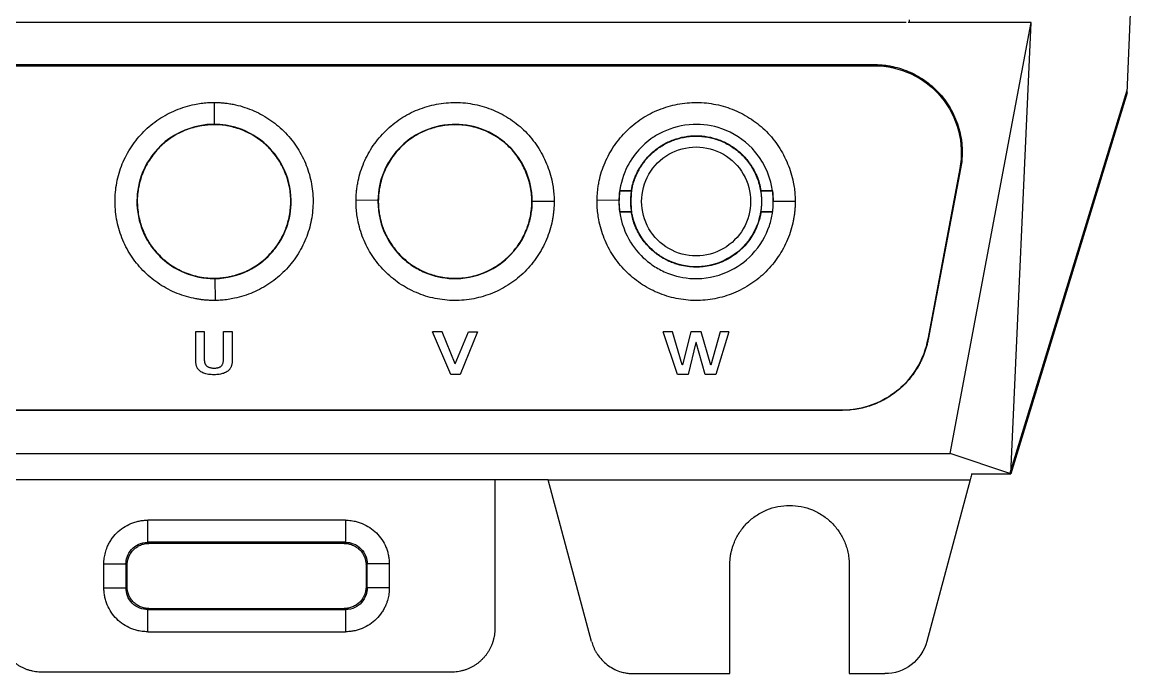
# Model space of a CAD drawing. Extents: x 86 to 639, y 68 to 658.
# Drawn here: x 318.3 to 369.7, y 308 to 338 of the extents above; entities that cross this region are included whole.
import ezdxf

# ---------------------------------------------------------------- set-up
doc = ezdxf.new("R2010")
doc.units = 0
doc.layers.get('0').update_dxf_attribs({"linetype": 'CONTINUOUS'})

msp = doc.modelspace()

# ---------------------------------------------------------------- linework, layer by layer
at = {"color": 7, "linetype": 'CONTINUOUS'}
for p, q in [((369.154, 334.749), (369.728, 348.713)), ((360.748, 337.998), (360.749, 338.01)), ((358.981, 337.998), (303.108, 337.998)), ((358.119, 337.997), (303.973, 337.997)), ((360.747, 337.998), (359.071, 337.998)), ((364.728, 337.998), (360.747, 337.998)), ((361, 318.138), (364.728, 337.998)), ((363.793, 317.208), (364.728, 337.998)), ((299.716, 336.051), (357.515, 336.051)), ((299.716, 335.998), (357.515, 335.998)), ((357.515, 336.051), (357.515, 335.998)), ((369.133, 334.855), (363.748, 317.23)), ((369.154, 334.749), (363.793, 317.208)), ((327.107, 334.309), (327.107, 333.301)), ((327.107, 333.283), (327.107, 333.301)), ((361.446, 331.26), (359.971, 323.4)), ((361.486, 331.253), (359.99, 323.396)), ((361.486, 331.253), (361.446, 331.26)), ((334.655, 329.792), (333.646, 329.805)), ((345.755, 329.792), (344.746, 329.805)), ((345.796, 330.231), (345.808, 330.248)), ((345.796, 330.231), (346.337, 330.231)), ((345.808, 330.248), (346.322, 330.248)), ((346.322, 330.248), (346.337, 330.231)), ((352.276, 330.231), (352.817, 330.231)), ((352.291, 330.248), (352.277, 330.231)), ((352.291, 330.248), (352.806, 330.248)), ((334.654, 329.748), (334.672, 329.748)), ((341.742, 329.748), (341.759, 329.748)), ((342.768, 329.748), (341.759, 329.748)), ((345.754, 329.748), (345.763, 329.748)), ((346.337, 329.266), (345.797, 329.266)), ((346.337, 329.266), (346.322, 329.248)), ((352.817, 329.266), (352.276, 329.266)), ((352.291, 329.248), (352.277, 329.266)), ((352.817, 329.266), (352.806, 329.248)), ((352.85, 329.748), (352.859, 329.748)), ((353.868, 329.748), (352.859, 329.748)), ((346.322, 329.248), (345.808, 329.248)), ((352.806, 329.248), (352.291, 329.248)), ((327.107, 326.196), (327.107, 326.213)), ((327.151, 326.196), (327.165, 325.188)), ((326.264, 322.504), (326.264, 323.76)), ((326.264, 323.76), (326.659, 323.76)), ((326.659, 323.76), (326.659, 322.481)), ((327.551, 322.575), (327.551, 323.76)), ((327.551, 323.76), (327.949, 323.76)), ((327.949, 323.76), (327.949, 322.465)), ((338.016, 321.779), (337.169, 323.749)), ((337.618, 323.749), (337.169, 323.749)), ((338.214, 322.267), (337.618, 323.749)), ((338.214, 322.267), (338.82, 323.749)), ((339.244, 323.749), (338.434, 321.779)), ((338.82, 323.749), (339.244, 323.749)), ((348.442, 321.779), (347.795, 323.749)), ((348.221, 323.749), (347.795, 323.749)), ((348.67, 322.23), (348.221, 323.749)), ((349.062, 323.749), (348.681, 322.23)), ((349.542, 323.749), (349.062, 323.749)), ((349.988, 322.21), (349.542, 323.749)), ((350.409, 323.749), (349.988, 322.21)), ((350.818, 323.749), (350.22, 321.779)), ((350.818, 323.749), (350.409, 323.749)), ((349.3, 323.246), (348.933, 321.779)), ((349.311, 323.246), (349.3, 323.246)), ((349.723, 321.779), (349.311, 323.246)), ((359.971, 323.4), (359.99, 323.396)), ((327.551, 322.54), (327.551, 322.575)), ((326.264, 322.466), (326.264, 322.504)), ((326.265, 322.429), (326.264, 322.466)), ((326.267, 322.393), (326.265, 322.429)), ((326.27, 322.358), (326.267, 322.393)), ((326.273, 322.326), (326.27, 322.358)), ((326.276, 322.294), (326.273, 322.326)), ((326.281, 322.264), (326.276, 322.294)), ((326.286, 322.235), (326.281, 322.264)), ((326.292, 322.207), (326.286, 322.235)), ((326.298, 322.181), (326.292, 322.207)), ((326.305, 322.156), (326.298, 322.181)), ((326.313, 322.133), (326.305, 322.156)), ((326.322, 322.111), (326.313, 322.133)), ((326.331, 322.09), (326.322, 322.111)), ((326.341, 322.071), (326.331, 322.09)), ((326.352, 322.052), (326.341, 322.071)), ((326.659, 322.481), (326.659, 322.46)), ((326.659, 322.46), (326.66, 322.44)), ((326.66, 322.44), (326.661, 322.42)), ((326.661, 322.42), (326.663, 322.4)), ((326.663, 322.4), (326.666, 322.382)), ((326.666, 322.382), (326.669, 322.364)), ((326.669, 322.364), (326.672, 322.346)), ((326.672, 322.346), (326.676, 322.329)), ((326.676, 322.329), (326.68, 322.313)), ((326.68, 322.313), (326.686, 322.297)), ((326.686, 322.297), (326.691, 322.282)), ((326.691, 322.282), (326.697, 322.268)), ((326.697, 322.268), (326.704, 322.254)), ((326.704, 322.254), (326.711, 322.241)), ((326.711, 322.241), (326.719, 322.228)), ((326.719, 322.228), (326.727, 322.216)), ((326.727, 322.216), (326.741, 322.199)), ((326.741, 322.199), (326.756, 322.183)), ((326.756, 322.183), (326.772, 322.167)), ((326.772, 322.167), (326.79, 322.153)), ((326.79, 322.153), (326.809, 322.14)), ((326.809, 322.14), (326.83, 322.129)), ((326.83, 322.129), (326.852, 322.118)), ((326.852, 322.118), (326.875, 322.108)), ((326.875, 322.108), (326.9, 322.1)), ((326.9, 322.1), (326.926, 322.093)), ((326.926, 322.093), (326.953, 322.086)), ((326.953, 322.086), (326.982, 322.081)), ((326.982, 322.081), (327.012, 322.077)), ((327.012, 322.077), (327.044, 322.075)), ((327.044, 322.075), (327.077, 322.073)), ((327.077, 322.073), (327.111, 322.072)), ((327.111, 322.072), (327.141, 322.073)), ((327.141, 322.073), (327.17, 322.074)), ((327.17, 322.074), (327.198, 322.076)), ((327.198, 322.076), (327.225, 322.079)), ((327.225, 322.079), (327.251, 322.083)), ((327.251, 322.083), (327.275, 322.088)), ((327.275, 322.088), (327.299, 322.093)), ((327.299, 322.093), (327.321, 322.1)), ((327.321, 322.1), (327.342, 322.107)), ((327.342, 322.107), (327.362, 322.115)), ((327.362, 322.115), (327.38, 322.125)), ((327.38, 322.125), (327.398, 322.134)), ((327.398, 322.134), (327.414, 322.145)), ((327.414, 322.145), (327.429, 322.157)), ((327.429, 322.157), (327.443, 322.169)), ((327.443, 322.169), (327.455, 322.182)), ((327.455, 322.182), (327.467, 322.197)), ((327.467, 322.197), (327.478, 322.213)), ((327.478, 322.213), (327.488, 322.23)), ((327.488, 322.23), (327.497, 322.248)), ((327.497, 322.248), (327.506, 322.268)), ((327.506, 322.268), (327.514, 322.289)), ((327.514, 322.289), (327.521, 322.312)), ((327.521, 322.312), (327.527, 322.335)), ((327.527, 322.335), (327.533, 322.361)), ((327.533, 322.361), (327.538, 322.387)), ((327.538, 322.387), (327.542, 322.415)), ((327.542, 322.415), (327.545, 322.444)), ((327.545, 322.444), (327.548, 322.475)), ((327.548, 322.475), (327.55, 322.507)), ((327.55, 322.507), (327.551, 322.54)), ((327.856, 322.06), (327.842, 322.039)), ((327.869, 322.082), (327.856, 322.06)), ((327.881, 322.105), (327.869, 322.082)), ((327.891, 322.129), (327.881, 322.105)), ((327.901, 322.154), (327.891, 322.129)), ((327.91, 322.181), (327.901, 322.154)), ((327.919, 322.208), (327.91, 322.181)), ((327.926, 322.236), (327.919, 322.208)), ((327.932, 322.266), (327.926, 322.236)), ((327.937, 322.296), (327.932, 322.266)), ((327.941, 322.328), (327.937, 322.296)), ((327.945, 322.36), (327.941, 322.328)), ((327.947, 322.394), (327.945, 322.36)), ((327.948, 322.429), (327.947, 322.394)), ((327.949, 322.465), (327.948, 322.429)), ((348.681, 322.23), (348.67, 322.23)), ((326.376, 322.018), (326.352, 322.052)), ((326.403, 321.986), (326.376, 322.018)), ((326.433, 321.956), (326.403, 321.986)), ((326.467, 321.928), (326.433, 321.956)), ((326.503, 321.902), (326.467, 321.928)), ((326.543, 321.879), (326.503, 321.902)), ((326.586, 321.858), (326.543, 321.879)), ((326.632, 321.839), (326.586, 321.858)), ((326.681, 321.822), (326.632, 321.839)), ((326.733, 321.808), (326.681, 321.822)), ((326.788, 321.795), (326.733, 321.808)), ((326.846, 321.785), (326.788, 321.795)), ((326.908, 321.778), (326.846, 321.785)), ((326.972, 321.772), (326.908, 321.778)), ((327.04, 321.769), (326.972, 321.772)), ((327.111, 321.767), (327.04, 321.769)), ((327.174, 321.769), (327.111, 321.767)), ((327.236, 321.772), (327.174, 321.769)), ((327.294, 321.777), (327.236, 321.772)), ((327.35, 321.783), (327.294, 321.777)), ((327.404, 321.792), (327.35, 321.783)), ((327.455, 321.803), (327.404, 321.792)), ((327.503, 321.816), (327.455, 321.803)), ((327.55, 321.83), (327.503, 321.816)), ((327.593, 321.847), (327.55, 321.83)), ((327.634, 321.866), (327.593, 321.847)), ((327.672, 321.886), (327.634, 321.866)), ((327.709, 321.909), (327.672, 321.886)), ((327.742, 321.933), (327.709, 321.909)), ((327.773, 321.96), (327.742, 321.933)), ((327.802, 321.988), (327.773, 321.96)), ((327.828, 322.019), (327.802, 321.988)), ((327.842, 322.039), (327.828, 322.019)), ((338.434, 321.779), (338.016, 321.779)), ((348.933, 321.779), (348.442, 321.779)), ((350.22, 321.779), (349.723, 321.779)), ((356.039, 320.138), (301.192, 320.138)), ((356.039, 320.127), (301.192, 320.127)), ((356.039, 320.127), (356.039, 320.138)), ((296.213, 318.138), (361, 318.138)), ((363.793, 317.208), (361, 318.138)), ((340.037, 316.928), (317.177, 316.928)), ((340.037, 316.928), (340.037, 310.068)), ((342.499, 316.928), (361.925, 316.928)), ((344.494, 309.481), (342.499, 316.928)), ((361.925, 316.928), (359.93, 309.481)), ((333.159, 315.068), (324.054, 315.068)), ((324.054, 314.051), (324.054, 315.068)), ((333.159, 315.068), (333.159, 314.051)), ((333.159, 314.051), (324.054, 314.051)), ((324.054, 314.051), (324.107, 313.998)), ((333.107, 313.998), (324.107, 313.998)), ((333.107, 313.998), (333.159, 314.051)), ((322.037, 311.946), (322.037, 313.051)), ((322.037, 313.051), (323.054, 313.051)), ((323.054, 313.051), (323.054, 311.946)), ((323.054, 313.051), (323.107, 312.998)), ((323.107, 311.998), (323.107, 312.998)), ((334.107, 312.998), (334.159, 313.051)), ((334.107, 312.998), (334.107, 311.998)), ((335.177, 313.051), (334.159, 313.051)), ((334.159, 311.946), (334.159, 313.051)), ((335.177, 313.051), (335.177, 311.946)), ((350.857, 307.998), (350.857, 312.998)), ((356.357, 312.998), (356.357, 307.998)), ((322.037, 311.946), (323.054, 311.946)), ((323.107, 311.998), (323.054, 311.946)), ((334.159, 311.946), (334.107, 311.998)), ((335.177, 311.946), (334.159, 311.946)), ((324.107, 310.998), (324.054, 310.946)), ((324.054, 309.928), (324.054, 310.946)), ((324.054, 310.946), (333.159, 310.946)), ((324.107, 310.998), (333.107, 310.998)), ((333.159, 310.946), (333.107, 310.998)), ((333.159, 310.946), (333.159, 309.928)), ((324.054, 309.928), (333.159, 309.928)), ((338.037, 308.068), (319.176, 308.068)), ((346.426, 307.998), (350.857, 307.998)), ((356.357, 307.998), (357.998, 307.998))]:
    msp.add_line(p, q, dxfattribs=at)
for p, q in [((359.118, 338.109), (359.118, 337.998)), ((342.499, 316.928), (340.037, 316.928)), ((362, 317.208), (363.793, 317.208))]:
    msp.add_line(p, q)
for points, knots in [([(357.515, 336.051), (357.571, 336.051), (357.685, 336.049), (357.854, 336.038), (358.023, 336.02), (358.191, 335.996), (358.442, 335.948), (358.772, 335.859), (359.17, 335.705), (359.551, 335.51), (360.03, 335.196), (360.573, 334.701), (361.001, 334.093), (361.263, 333.546), (361.413, 333.111), (361.512, 332.665), (361.556, 332.257), (361.559, 331.892), (361.539, 331.57), (361.503, 331.359), (361.486, 331.253)], [0, 0, 0, 0, 0.0233553, 0.0466486, 0.0699249, 0.0932291, 0.116606, 0.1752668, 0.2341538, 0.2932306, 0.3526342, 0.4731511, 0.5997175, 0.6655425, 0.7316832, 0.7965405, 0.8615762, 0.9077335, 0.9537852, 1, 1, 1, 1]), ([(357.515, 335.998), (358.1, 335.998), (358.685, 335.868), (359.745, 335.37), (360.219, 335.003), (360.967, 334.102), (361.24, 333.568), (361.534, 332.435), (361.554, 331.836), (361.446, 331.26)], [0, 0, 0, 0, 0.25, 0.25, 0.5, 0.5, 0.75, 0.75, 1, 1, 1, 1]), ([(327.165, 325.188), (327.105, 325.187), (326.985, 325.187), (326.806, 325.196), (326.627, 325.211), (326.448, 325.234), (326.181, 325.278), (325.831, 325.361), (325.406, 325.507), (324.997, 325.695), (324.481, 325.999), (323.894, 326.473), (323.408, 327.047), (323.096, 327.559), (322.838, 328.1), (322.615, 328.821), (322.518, 329.719), (322.601, 330.619), (322.857, 331.485), (323.28, 332.283), (323.847, 332.987), (324.431, 333.463), (324.946, 333.769), (325.353, 333.961), (325.777, 334.114), (326.166, 334.213), (326.511, 334.272), (326.809, 334.303), (327.008, 334.307), (327.107, 334.309)], [0, 0, 0, 0, 0.012505, 0.024994, 0.037488, 0.050005, 0.062565, 0.093872, 0.125109, 0.156219, 0.187634, 0.250114, 0.312581, 0.34356, 0.375116, 0.437599, 0.500056, 0.562528, 0.624991, 0.687467, 0.749928, 0.812364, 0.843513, 0.874921, 0.906249, 0.937469, 0.958451, 0.979263, 1, 1, 1, 1]), ([(327.107, 334.309), (327.181, 334.308), (327.33, 334.306), (327.552, 334.289), (327.774, 334.262), (328.067, 334.211), (328.428, 334.121), (328.988, 333.92), (329.647, 333.569), (330.342, 333.003), (330.912, 332.311), (331.34, 331.524), (331.603, 330.667), (331.698, 329.776), (331.614, 328.884), (331.362, 328.024), (330.946, 327.23), (330.383, 326.533), (329.81, 326.053), (329.303, 325.741), (328.902, 325.547), (328.483, 325.393), (328.099, 325.292), (327.757, 325.231), (327.461, 325.197), (327.264, 325.191), (327.165, 325.188)], [0, 0, 0, 0, 0.0156359, 0.0312505, 0.0468815, 0.0625661, 0.0938808, 0.1251115, 0.187592, 0.2500585, 0.3125519, 0.375034, 0.4375084, 0.4999878, 0.5624469, 0.6249326, 0.6874008, 0.7498782, 0.8123575, 0.8437189, 0.8748938, 0.9060995, 0.9374436, 0.9583568, 0.9791794, 1, 1, 1, 1]), ([(333.646, 329.805), (333.648, 329.879), (333.652, 330.028), (333.672, 330.25), (333.701, 330.471), (333.755, 330.764), (333.849, 331.124), (334.004, 331.542), (334.199, 331.943), (334.512, 332.449), (334.993, 333.021), (335.687, 333.589), (336.484, 334), (337.343, 334.252), (338.235, 334.337), (339.126, 334.244), (339.983, 333.981), (340.771, 333.554), (341.465, 332.987), (341.934, 332.406), (342.236, 331.894), (342.425, 331.489), (342.576, 331.068), (342.673, 330.682), (342.731, 330.34), (342.762, 330.044), (342.766, 329.846), (342.768, 329.748)], [0, 0, 0, 0, 0.015653, 0.031275, 0.046902, 0.062571, 0.093909, 0.125114, 0.156236, 0.187647, 0.250132, 0.312597, 0.375055, 0.437536, 0.499992, 0.562465, 0.624924, 0.687402, 0.749865, 0.812309, 0.843476, 0.874867, 0.906214, 0.937448, 0.958444, 0.979263, 1, 1, 1, 1]), ([(344.746, 329.805), (344.748, 329.879), (344.752, 330.028), (344.772, 330.25), (344.801, 330.471), (344.855, 330.764), (344.949, 331.124), (345.104, 331.542), (345.299, 331.943), (345.612, 332.449), (346.093, 333.021), (346.787, 333.589), (347.584, 334), (348.443, 334.252), (349.335, 334.337), (350.226, 334.244), (351.083, 333.981), (351.871, 333.554), (352.565, 332.987), (353.034, 332.406), (353.336, 331.894), (353.525, 331.489), (353.676, 331.068), (353.773, 330.682), (353.831, 330.34), (353.862, 330.044), (353.866, 329.846), (353.868, 329.748)], [0, 0, 0, 0, 0.015653, 0.031275, 0.046902, 0.062571, 0.093909, 0.125114, 0.156236, 0.187647, 0.250132, 0.312597, 0.375055, 0.437536, 0.499992, 0.562465, 0.624924, 0.687402, 0.749865, 0.812309, 0.843476, 0.874867, 0.906214, 0.937448, 0.958444, 0.979263, 1, 1, 1, 1]), ([(327.107, 333.301), (326.892, 333.301), (326.098, 333.231), (324.686, 332.604), (323.678, 331.047), (323.467, 329.494), (323.769, 328.423), (324.349, 327.396), (325.376, 326.453), (326.641, 326.196), (327.107, 326.196)], [0, 0, 0, 0, 0.0340909, 0.125, 0.1931818, 0.25, 0.3181818, 0.3465909, 0.4431818, 0.5, 0.5, 0.5, 0.5]), ([(327.107, 333.283), (327.047, 333.282), (326.929, 333.28), (326.752, 333.266), (326.576, 333.243), (326.4, 333.211), (326.226, 333.17), (326.052, 333.12), (325.826, 333.042), (325.555, 332.927), (325.242, 332.756), (324.943, 332.554), (324.565, 332.232), (324.159, 331.745), (323.799, 331.072), (323.598, 330.348), (323.552, 329.625), (323.647, 328.947), (323.846, 328.341), (324.136, 327.795), (324.529, 327.304), (325.03, 326.862), (325.535, 326.564), (325.987, 326.387), (326.35, 326.289), (326.726, 326.225), (326.98, 326.217), (327.107, 326.213)], [0, 0, 0, 0, 0.0160279, 0.0320248, 0.0480335, 0.0640971, 0.0802578, 0.0965574, 0.1130363, 0.1446768, 0.1761248, 0.2093743, 0.2420965, 0.3103276, 0.3792778, 0.4469564, 0.5121749, 0.5737386, 0.6310238, 0.6840545, 0.7399393, 0.8002393, 0.8640012, 0.8972825, 0.9311426, 0.9657318, 1, 1, 1, 1]), ([(327.151, 326.196), (327.695, 326.203), (328.694, 326.457), (329.632, 327.191), (330.129, 327.844), (330.485, 328.535), (330.759, 329.668), (330.498, 331.145), (329.549, 332.476), (328.493, 333.076), (327.643, 333.274), (327.286, 333.3), (327.107, 333.301)], [0.5018059, 0.5018059, 0.5018059, 0.5018059, 0.5681818, 0.625, 0.6590909, 0.6931818, 0.75, 0.8181818, 0.875, 0.9431818, 0.9715909, 1, 1, 1, 1]), ([(327.107, 326.213), (327.17, 326.214), (327.296, 326.216), (327.485, 326.232), (327.675, 326.258), (327.922, 326.306), (328.224, 326.388), (328.566, 326.521), (328.888, 326.686), (329.273, 326.939), (329.687, 327.303), (330.076, 327.797), (330.369, 328.339), (330.57, 328.947), (330.665, 329.625), (330.615, 330.348), (330.415, 331.072), (330.054, 331.744), (329.567, 332.323), (328.984, 332.77), (328.455, 333.029), (328.025, 333.167), (327.714, 333.234), (327.407, 333.276), (327.207, 333.281), (327.107, 333.283)], [0, 0, 0, 0, 0.017044, 0.0341305, 0.0513097, 0.0686308, 0.1023049, 0.1357422, 0.1676865, 0.1999843, 0.260259, 0.3158135, 0.3691776, 0.4262856, 0.4880394, 0.5533297, 0.620888, 0.6896401, 0.757956, 0.823991, 0.8870136, 0.9162778, 0.9459285, 0.9729784, 1, 1, 1, 1]), ([(341.759, 329.748), (341.759, 329.963), (341.69, 330.757), (341.062, 332.169), (339.505, 333.176), (337.952, 333.387), (336.882, 333.085), (335.855, 332.506), (334.921, 331.489), (334.66, 330.244), (334.655, 329.792)], [0, 0, 0, 0, 0.0340909, 0.125, 0.1931818, 0.25, 0.3181818, 0.3465909, 0.4431818, 0.498207, 0.498207, 0.498207, 0.498207]), ([(341.742, 329.748), (341.741, 329.807), (341.739, 329.926), (341.725, 330.103), (341.702, 330.279), (341.67, 330.455), (341.629, 330.629), (341.578, 330.803), (341.5, 331.028), (341.385, 331.3), (341.215, 331.613), (341.012, 331.912), (340.69, 332.29), (340.204, 332.696), (339.531, 333.055), (338.806, 333.257), (338.084, 333.303), (337.406, 333.208), (336.799, 333.009), (336.254, 332.719), (335.763, 332.326), (335.32, 331.825), (335.023, 331.32), (334.846, 330.868), (334.748, 330.505), (334.684, 330.129), (334.676, 329.875), (334.672, 329.748)], [0, 0, 0, 0, 0.016028, 0.032025, 0.048034, 0.064097, 0.080258, 0.096557, 0.113036, 0.144677, 0.176125, 0.209374, 0.242096, 0.310328, 0.379278, 0.446956, 0.512175, 0.573739, 0.631024, 0.684054, 0.739939, 0.800239, 0.864001, 0.897282, 0.931143, 0.965732, 1, 1, 1, 1]), ([(352.859, 329.748), (352.859, 329.963), (352.79, 330.757), (352.162, 332.169), (350.605, 333.176), (349.052, 333.387), (347.982, 333.085), (346.955, 332.506), (346.021, 331.489), (345.76, 330.244), (345.755, 329.792)], [0, 0, 0, 0, 0.0340909, 0.125, 0.1931818, 0.25, 0.3181818, 0.3465909, 0.4431818, 0.498207, 0.498207, 0.498207, 0.498207]), ([(347.802, 327.143), (347.752, 327.173), (347.652, 327.233), (347.509, 327.334), (347.372, 327.442), (347.241, 327.559), (347.117, 327.682), (347.001, 327.813), (346.892, 327.951), (346.792, 328.094), (346.7, 328.243), (346.617, 328.397), (346.543, 328.556), (346.478, 328.719), (346.423, 328.885), (346.378, 329.054), (346.342, 329.225), (346.317, 329.399), (346.302, 329.573), (346.296, 329.762), (346.303, 329.965), (346.327, 330.183), (346.367, 330.403), (346.425, 330.622), (346.5, 330.839), (346.593, 331.054), (346.704, 331.263), (346.833, 331.466), (346.98, 331.661), (347.145, 331.845), (347.327, 332.018), (347.525, 332.177), (347.74, 332.321), (347.969, 332.447), (348.211, 332.554), (348.465, 332.641), (348.729, 332.705), (349.002, 332.746), (349.281, 332.761), (349.563, 332.75), (349.846, 332.713), (350.128, 332.647), (350.406, 332.554), (350.677, 332.432), (350.937, 332.283), (351.184, 332.106), (351.414, 331.903), (351.625, 331.675), (351.813, 331.423), (351.975, 331.15), (352.109, 330.859), (352.214, 330.551), (352.256, 330.338), (352.276, 330.231)], [0, 0, 0, 0, 0.014448, 0.028896, 0.043343, 0.057791, 0.072238, 0.086685, 0.101132, 0.115579, 0.130026, 0.144473, 0.158919, 0.173366, 0.187812, 0.202258, 0.216704, 0.23115, 0.245595, 0.260041, 0.277857, 0.295961, 0.314353, 0.333033, 0.352001, 0.371257, 0.390801, 0.410633, 0.430753, 0.451161, 0.471857, 0.49284, 0.514112, 0.535671, 0.557519, 0.579654, 0.602078, 0.624789, 0.647788, 0.671075, 0.694649, 0.718512, 0.742663, 0.767101, 0.791827, 0.816842, 0.842144, 0.867733, 0.893611, 0.919777, 0.94623, 0.972971, 1, 1, 1, 1]), ([(346.322, 330.248), (346.333, 330.307), (346.354, 330.423), (346.399, 330.595), (346.453, 330.763), (346.518, 330.927), (346.591, 331.088), (346.73, 331.349), (346.966, 331.691), (347.342, 332.069), (347.777, 332.378), (348.26, 332.604), (348.775, 332.744), (349.307, 332.79), (349.838, 332.744), (350.353, 332.604), (350.836, 332.378), (351.272, 332.07), (351.648, 331.691), (351.917, 331.301), (352.1, 330.93), (352.221, 330.596), (352.268, 330.364), (352.291, 330.248)], [0, 0, 0, 0, 0.020981, 0.041815, 0.062573, 0.083327, 0.10415, 0.125113, 0.187565, 0.250084, 0.312537, 0.375055, 0.437508, 0.500026, 0.562479, 0.624997, 0.68745, 0.749969, 0.812421, 0.87494, 0.916679, 0.958173, 1, 1, 1, 1]), ([(348.052, 327.576), (347.673, 327.795), (347.353, 328.115), (346.915, 328.873), (346.798, 329.31), (346.798, 330.186), (346.915, 330.623), (347.353, 331.382), (347.673, 331.702), (348.432, 332.14), (348.869, 332.257), (349.745, 332.257), (350.182, 332.14), (350.94, 331.702), (351.26, 331.382), (351.698, 330.623), (351.815, 330.186), (351.815, 329.748)], [0, 0, 0, 0, 0.125, 0.125, 0.25, 0.25, 0.375, 0.375, 0.5, 0.5, 0.625, 0.625, 0.75, 0.75, 0.875, 0.875, 1, 1, 1, 1]), ([(342.768, 329.748), (342.767, 329.688), (342.766, 329.568), (342.755, 329.389), (342.737, 329.21), (342.712, 329.032), (342.664, 328.766), (342.576, 328.416), (342.423, 327.993), (342.23, 327.587), (341.92, 327.074), (341.441, 326.492), (340.74, 325.923), (339.943, 325.498), (339.076, 325.241), (338.177, 325.156), (337.279, 325.252), (336.416, 325.52), (335.622, 325.952), (334.93, 326.532), (334.458, 327.12), (334.155, 327.637), (333.967, 328.046), (333.821, 328.471), (333.729, 328.861), (333.675, 329.207), (333.648, 329.506), (333.647, 329.705), (333.646, 329.805)], [0, 0, 0, 0, 0.0125099, 0.025002, 0.037496, 0.0500114, 0.0625676, 0.0938806, 0.1251124, 0.1563403, 0.1876634, 0.2501259, 0.312604, 0.3750688, 0.4375386, 0.5000108, 0.5624678, 0.624948, 0.687407, 0.749885, 0.8123558, 0.8436899, 0.8748918, 0.9060463, 0.9374436, 0.9583842, 0.9792061, 1, 1, 1, 1]), ([(353.868, 329.748), (353.867, 329.688), (353.866, 329.568), (353.855, 329.389), (353.837, 329.21), (353.812, 329.032), (353.764, 328.766), (353.676, 328.416), (353.523, 327.993), (353.33, 327.587), (353.02, 327.074), (352.541, 326.492), (351.84, 325.923), (351.043, 325.498), (350.176, 325.241), (349.277, 325.156), (348.379, 325.252), (347.516, 325.52), (346.722, 325.952), (346.03, 326.532), (345.558, 327.12), (345.255, 327.637), (345.067, 328.046), (344.921, 328.471), (344.829, 328.861), (344.775, 329.207), (344.748, 329.506), (344.747, 329.705), (344.746, 329.805)], [0, 0, 0, 0, 0.01251, 0.025002, 0.037496, 0.050011, 0.062568, 0.093881, 0.125112, 0.15634, 0.187663, 0.250126, 0.312604, 0.375069, 0.437539, 0.500011, 0.562468, 0.624948, 0.687407, 0.749885, 0.812356, 0.84369, 0.874892, 0.906046, 0.937444, 0.958384, 0.979206, 1, 1, 1, 1]), ([(352.276, 330.231), (352.284, 330.177), (352.3, 330.071), (352.313, 329.91), (352.314, 329.802), (352.315, 329.748)], [0, 0, 0, 0, 0.33349, 0.66651, 1, 1, 1, 1]), ([(334.654, 329.748), (334.655, 329.189), (334.907, 328.171), (335.649, 327.222), (336.302, 326.725), (336.994, 326.37), (338.127, 326.096), (339.604, 326.357), (340.935, 327.306), (341.535, 328.361), (341.732, 329.212), (341.759, 329.569), (341.759, 329.748)], [0.5, 0.5, 0.5, 0.5, 0.5681818, 0.625, 0.6590909, 0.6931818, 0.75, 0.8181818, 0.875, 0.9431818, 0.9715909, 1, 1, 1, 1]), ([(334.672, 329.748), (334.673, 329.685), (334.675, 329.559), (334.691, 329.369), (334.717, 329.18), (334.764, 328.933), (334.846, 328.631), (334.979, 328.289), (335.145, 327.967), (335.397, 327.582), (335.761, 327.168), (336.255, 326.779), (336.798, 326.486), (337.406, 326.285), (338.084, 326.19), (338.807, 326.24), (339.531, 326.44), (340.202, 326.801), (340.781, 327.288), (341.229, 327.871), (341.488, 328.4), (341.625, 328.83), (341.693, 329.141), (341.734, 329.448), (341.739, 329.648), (341.742, 329.748)], [0, 0, 0, 0, 0.017044, 0.034131, 0.05131, 0.068631, 0.102305, 0.135742, 0.167686, 0.199984, 0.260259, 0.315814, 0.369178, 0.426286, 0.488039, 0.55333, 0.620888, 0.68964, 0.757956, 0.823991, 0.887014, 0.916278, 0.945928, 0.972978, 1, 1, 1, 1]), ([(345.754, 329.748), (345.755, 329.189), (346.007, 328.171), (346.749, 327.222), (347.402, 326.725), (348.094, 326.37), (349.227, 326.096), (350.704, 326.357), (352.035, 327.306), (352.635, 328.361), (352.832, 329.212), (352.859, 329.569), (352.859, 329.748)], [0.5, 0.5, 0.5, 0.5, 0.5681818, 0.625, 0.6590909, 0.6931818, 0.75, 0.8181818, 0.875, 0.9431818, 0.9715909, 1, 1, 1, 1]), ([(352.276, 329.266), (352.199, 328.787), (352.003, 328.328), (351.421, 327.553), (351.034, 327.238), (350.159, 326.822), (349.67, 326.722), (348.701, 326.761), (348.222, 326.9), (347.802, 327.143)], [0, 0, 0, 0, 0.25, 0.25, 0.5, 0.5, 0.75, 0.75, 1, 1, 1, 1]), ([(351.815, 329.748), (351.815, 329.31), (351.698, 328.873), (351.26, 328.115), (350.94, 327.795), (350.182, 327.357), (349.745, 327.239), (348.869, 327.239), (348.432, 327.357), (348.052, 327.576)], [0, 0, 0, 0, 0.25, 0.25, 0.5, 0.5, 0.75, 0.75, 1, 1, 1, 1]), ([(352.315, 329.748), (352.314, 329.694), (352.313, 329.587), (352.3, 329.425), (352.284, 329.319), (352.276, 329.266)], [0, 0, 0, 0, 0.3334903, 0.6665097, 1, 1, 1, 1]), ([(347.794, 327.127), (347.746, 327.156), (347.65, 327.213), (347.514, 327.309), (347.382, 327.411), (347.215, 327.557), (347.02, 327.756), (346.816, 328.019), (346.64, 328.304), (346.498, 328.606), (346.388, 328.921), (346.344, 329.139), (346.322, 329.248)], [0, 0, 0, 0, 0.062651, 0.125087, 0.187496, 0.25007, 0.374954, 0.500047, 0.624931, 0.750024, 0.874856, 1, 1, 1, 1]), ([(352.291, 329.248), (352.28, 329.188), (352.258, 329.069), (352.211, 328.892), (352.155, 328.719), (352.065, 328.493), (351.928, 328.221), (351.725, 327.917), (351.488, 327.639), (351.129, 327.311), (350.61, 326.984), (350.028, 326.792), (349.546, 326.724), (349.181, 326.717), (348.817, 326.754), (348.501, 326.826), (348.232, 326.916), (348.007, 327.011), (347.865, 327.088), (347.794, 327.127)], [0, 0, 0, 0, 0.03135, 0.062574, 0.093786, 0.125101, 0.187576, 0.250146, 0.312621, 0.375191, 0.500007, 0.624823, 0.687298, 0.749868, 0.812343, 0.874913, 0.916591, 0.958196, 1, 1, 1, 1]), ([(359.971, 323.4), (359.885, 322.946), (359.721, 322.507), (359.253, 321.711), (358.949, 321.354), (358.238, 320.765), (357.831, 320.532), (356.963, 320.219), (356.501, 320.138), (356.039, 320.138)], [0, 0, 0, 0, 0.25, 0.25, 0.5, 0.5, 0.75, 0.75, 1, 1, 1, 1]), ([(359.99, 323.396), (359.977, 323.333), (359.951, 323.207), (359.901, 323.021), (359.843, 322.838), (359.776, 322.658), (359.701, 322.482), (359.617, 322.308), (359.498, 322.091), (359.335, 321.835), (359.044, 321.457), (358.619, 321.036), (358.124, 320.695), (357.697, 320.479), (357.37, 320.349), (357.041, 320.249), (356.711, 320.179), (356.377, 320.135), (356.152, 320.13), (356.039, 320.127)], [0, 0, 0, 0, 0.035654, 0.071067, 0.106315, 0.141472, 0.176615, 0.21182, 0.247165, 0.312366, 0.377406, 0.506516, 0.63462, 0.698331, 0.761973, 0.821771, 0.88107, 0.940326, 1, 1, 1, 1]), ([(362, 317.208), (361.995, 317.19), (361.971, 317.101), (361.946, 317.005), (361.925, 316.928)], [0, 0, 0, 0, 0.20088, 1, 1, 1, 1]), ([(350.857, 312.998), (350.858, 313.05), (350.859, 313.153), (350.873, 313.307), (350.894, 313.46), (350.924, 313.61), (350.962, 313.759), (351.009, 313.906), (351.078, 314.087), (351.177, 314.297), (351.363, 314.605), (351.65, 314.955), (352.069, 315.299), (352.548, 315.555), (353.067, 315.713), (353.607, 315.766), (354.147, 315.713), (354.666, 315.555), (355.144, 315.299), (355.564, 314.955), (355.908, 314.536), (356.121, 314.137), (356.243, 313.798), (356.308, 313.536), (356.349, 313.268), (356.354, 313.088), (356.357, 312.998)], [0, 0, 0, 0, 0.018027, 0.03591, 0.053705, 0.071469, 0.089258, 0.107131, 0.125142, 0.156385, 0.187691, 0.250165, 0.312639, 0.375112, 0.437586, 0.50006, 0.562533, 0.625007, 0.68748, 0.749954, 0.812428, 0.874901, 0.906144, 0.937451, 0.968677, 1, 1, 1, 1]), ([(322.037, 313.051), (322.038, 313.095), (322.039, 313.184), (322.053, 313.315), (322.074, 313.445), (322.104, 313.573), (322.142, 313.699), (322.197, 313.843), (322.272, 314.003), (322.408, 314.23), (322.618, 314.487), (322.926, 314.739), (323.219, 314.895), (323.468, 314.984), (323.66, 315.032), (323.856, 315.062), (323.988, 315.066), (324.054, 315.068)], [0, 0, 0, 0, 0.042095, 0.08379, 0.125265, 0.1667, 0.208277, 0.250176, 0.312578, 0.375231, 0.500124, 0.625039, 0.74993, 0.8123, 0.874979, 0.9375, 1, 1, 1, 1]), ([(333.159, 315.068), (333.203, 315.067), (333.291, 315.065), (333.423, 315.052), (333.575, 315.027), (333.746, 314.984), (333.995, 314.895), (334.287, 314.739), (334.595, 314.487), (334.847, 314.179), (335.004, 313.886), (335.093, 313.637), (335.141, 313.445), (335.171, 313.249), (335.175, 313.117), (335.177, 313.051)], [0, 0, 0, 0, 0.041695, 0.083332, 0.125088, 0.187642, 0.250143, 0.375053, 0.499962, 0.624882, 0.749826, 0.812182, 0.874919, 0.937411, 1, 1, 1, 1]), ([(323.054, 313.051), (323.054, 313.156), (323.093, 313.402), (323.285, 313.731), (323.625, 313.986), (323.903, 314.051), (324.054, 314.051)], [2, 2, 2, 2, 2.447102, 3.043211, 3.577865, 4.220533, 4.220533, 4.220533, 4.220533]), ([(323.107, 312.998), (323.108, 313.031), (323.11, 313.096), (323.124, 313.194), (323.148, 313.289), (323.181, 313.382), (323.223, 313.47), (323.274, 313.555), (323.332, 313.634), (323.398, 313.706), (323.471, 313.772), (323.55, 313.831), (323.634, 313.882), (323.723, 313.924), (323.816, 313.957), (323.911, 313.98), (324.008, 313.995), (324.074, 313.997), (324.107, 313.998)], [0, 0, 0, 0, 0.062505, 0.125008, 0.18751, 0.25001, 0.312508, 0.375006, 0.437503, 0.5, 0.562497, 0.624994, 0.687492, 0.74999, 0.81249, 0.874992, 0.937495, 1, 1, 1, 1]), ([(333.107, 313.998), (333.14, 313.997), (333.205, 313.995), (333.302, 313.98), (333.398, 313.957), (333.49, 313.924), (333.579, 313.882), (333.663, 313.831), (333.742, 313.772), (333.815, 313.706), (333.881, 313.634), (333.94, 313.555), (333.99, 313.47), (334.032, 313.382), (334.065, 313.289), (334.089, 313.194), (334.104, 313.096), (334.106, 313.031), (334.107, 312.998)], [0, 0, 0, 0, 0.0625052, 0.1250083, 0.1875097, 0.2500095, 0.3125082, 0.3750059, 0.4375031, 0.5, 0.5624969, 0.624994, 0.6874918, 0.7499905, 0.8124903, 0.8749917, 0.9374948, 1, 1, 1, 1]), ([(333.159, 314.051), (333.282, 314.051), (333.546, 314.002), (333.89, 313.776), (334.112, 313.432), (334.159, 313.172), (334.159, 313.051)], [2, 2, 2, 2, 2.521743, 3.118062, 3.706766, 4.220895, 4.220895, 4.220895, 4.220895]), ([(324.054, 309.928), (324.01, 309.929), (323.922, 309.931), (323.791, 309.944), (323.639, 309.969), (323.468, 310.012), (323.219, 310.101), (322.926, 310.258), (322.618, 310.51), (322.366, 310.818), (322.21, 311.11), (322.121, 311.359), (322.073, 311.551), (322.043, 311.748), (322.039, 311.88), (322.037, 311.946)], [0, 0, 0, 0, 0.041695, 0.083332, 0.125088, 0.187642, 0.250143, 0.375053, 0.499962, 0.624882, 0.749826, 0.812182, 0.874919, 0.937411, 1, 1, 1, 1]), ([(324.054, 310.946), (323.931, 310.946), (323.668, 310.995), (323.323, 311.22), (323.102, 311.564), (323.054, 311.824), (323.054, 311.946)], [2, 2, 2, 2, 2.521743, 3.118062, 3.706766, 4.220895, 4.220895, 4.220895, 4.220895]), ([(324.107, 310.998), (324.074, 310.999), (324.008, 311.001), (323.911, 311.016), (323.816, 311.04), (323.723, 311.073), (323.634, 311.115), (323.55, 311.165), (323.471, 311.224), (323.398, 311.29), (323.332, 311.363), (323.274, 311.442), (323.223, 311.526), (323.181, 311.615), (323.148, 311.707), (323.124, 311.803), (323.11, 311.9), (323.108, 311.965), (323.107, 311.998)], [0, 0, 0, 0, 0.062505, 0.125008, 0.18751, 0.25001, 0.312508, 0.375006, 0.437503, 0.5, 0.562497, 0.624994, 0.687492, 0.74999, 0.81249, 0.874992, 0.937495, 1, 1, 1, 1]), ([(334.107, 311.998), (334.106, 311.965), (334.104, 311.9), (334.089, 311.803), (334.065, 311.707), (334.032, 311.615), (333.99, 311.526), (333.94, 311.442), (333.881, 311.363), (333.815, 311.29), (333.742, 311.224), (333.663, 311.165), (333.579, 311.115), (333.49, 311.073), (333.398, 311.04), (333.302, 311.016), (333.205, 311.001), (333.14, 310.999), (333.107, 310.998)], [0, 0, 0, 0, 0.062507, 0.125012, 0.187515, 0.250017, 0.312516, 0.375015, 0.437512, 0.500009, 0.562506, 0.625003, 0.6875, 0.749997, 0.812496, 0.874996, 0.937497, 1, 1, 1, 1]), ([(335.177, 311.946), (335.176, 311.901), (335.174, 311.813), (335.161, 311.681), (335.14, 311.551), (335.11, 311.423), (335.071, 311.297), (335.017, 311.153), (334.941, 310.993), (334.805, 310.767), (334.595, 310.51), (334.287, 310.257), (333.995, 310.101), (333.746, 310.012), (333.553, 309.964), (333.357, 309.934), (333.225, 309.93), (333.159, 309.928)], [0, 0, 0, 0, 0.042095, 0.08379, 0.125265, 0.1667, 0.208277, 0.250176, 0.312578, 0.375231, 0.500124, 0.625039, 0.74993, 0.8123, 0.874979, 0.9375, 1, 1, 1, 1]), ([(334.159, 311.946), (334.159, 311.84), (334.12, 311.594), (333.929, 311.265), (333.588, 311.01), (333.311, 310.946), (333.159, 310.946)], [2, 2, 2, 2, 2.447102, 3.043211, 3.577865, 4.220533, 4.220533, 4.220533, 4.220533]), ([(319.176, 308.068), (319.129, 308.069), (319.033, 308.071), (318.891, 308.087), (318.751, 308.112), (318.612, 308.147), (318.477, 308.192), (318.345, 308.247), (318.217, 308.311), (318.094, 308.384), (317.977, 308.465), (317.866, 308.555), (317.761, 308.652), (317.664, 308.757), (317.574, 308.868), (317.493, 308.986), (317.42, 309.108), (317.356, 309.236), (317.301, 309.368), (317.256, 309.504), (317.221, 309.642), (317.195, 309.783), (317.179, 309.925), (317.178, 310.02), (317.177, 310.068)], [0, 0, 0, 0, 0.0454585, 0.0909159, 0.1363723, 0.1818278, 0.2272824, 0.2727364, 0.3181898, 0.3636428, 0.4090954, 0.4545477, 0.5, 0.5454522, 0.5909046, 0.6363572, 0.6818102, 0.7272636, 0.7727175, 0.8181722, 0.8636277, 0.909084, 0.9545415, 1, 1, 1, 1]), ([(340.037, 310.068), (340.036, 310.02), (340.034, 309.925), (340.018, 309.783), (339.993, 309.642), (339.958, 309.504), (339.912, 309.368), (339.858, 309.236), (339.794, 309.108), (339.721, 308.986), (339.639, 308.868), (339.55, 308.757), (339.452, 308.652), (339.348, 308.555), (339.237, 308.465), (339.119, 308.384), (338.996, 308.311), (338.869, 308.247), (338.737, 308.192), (338.601, 308.147), (338.463, 308.112), (338.322, 308.087), (338.18, 308.071), (338.085, 308.069), (338.037, 308.068)], [0, 0, 0, 0, 0.045459, 0.090916, 0.136372, 0.181828, 0.227282, 0.272736, 0.31819, 0.363643, 0.409095, 0.454548, 0.5, 0.545452, 0.590905, 0.636357, 0.68181, 0.727264, 0.772718, 0.818172, 0.863628, 0.909084, 0.954541, 1, 1, 1, 1]), ([(344.494, 309.481), (344.506, 309.438), (344.531, 309.354), (344.577, 309.232), (344.631, 309.113), (344.693, 308.998), (344.796, 308.831), (344.959, 308.625), (345.203, 308.405), (345.479, 308.226), (345.747, 308.11), (345.992, 308.042), (346.208, 308.005), (346.353, 308), (346.426, 307.998)], [0, 0, 0, 0, 0.050276, 0.100212, 0.150023, 0.199926, 0.250134, 0.37498, 0.500038, 0.624884, 0.749942, 0.83332, 0.916339, 1, 1, 1, 1]), ([(359.93, 309.481), (359.817, 309.059), (359.561, 308.677), (358.869, 308.146), (358.434, 307.998), (357.998, 307.998)], [0, 0, 0, 0, 0.5, 0.5, 1, 1, 1, 1])]:
    msp.add_open_spline(points, degree=3, knots=knots, dxfattribs=at)
for points in [[(334.655, 329.792), (334.655, 329.777), (334.654, 329.763), (334.654, 329.748)], [(345.755, 329.792), (345.755, 329.777), (345.754, 329.763), (345.754, 329.748)], [(345.763, 329.748), (345.763, 329.909), (345.774, 330.071), (345.796, 330.231)], [(346.337, 330.231), (346.285, 329.912), (346.285, 329.585), (346.337, 329.266)], [(352.817, 330.231), (352.84, 330.067), (352.85, 329.907), (352.85, 329.748)], [(345.797, 329.266), (345.775, 329.425), (345.763, 329.586), (345.763, 329.748)], [(327.107, 326.196), (327.122, 326.196), (327.136, 326.196), (327.151, 326.196)]]:
    msp.add_open_spline(points, degree=3, dxfattribs=at)

doc.saveas('drawing.dxf')
